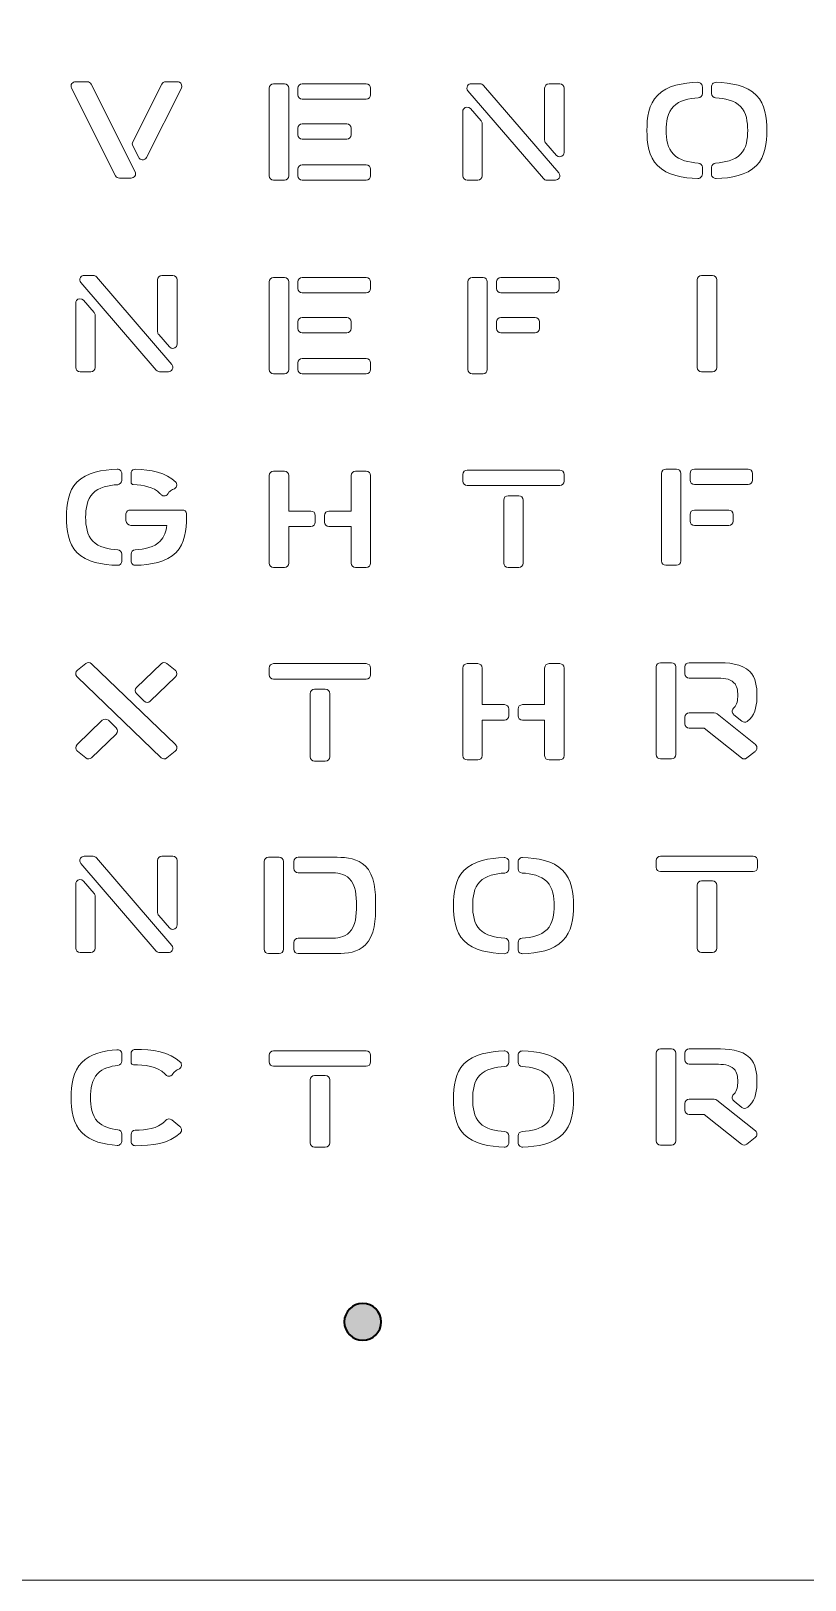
# Model space of a CAD drawing. Header units: inches. Extents: x 0 to 42, y 0 to 42.
# Drawn here: x 10.5 to 21, y 0 to 21 of the extents above; entities that cross this region are included whole.
import ezdxf

# ---------------------------------------------------------------- set-up
doc = ezdxf.new("R2010")
doc.units = ezdxf.units.IN
doc.header["$MEASUREMENT"] = 0
doc.layers.add('Layer 1', color=7, linetype='Continuous', lineweight=0)

msp = doc.modelspace()

# ---------------------------------------------------------------- hatches: boundary and pattern name
at = {"layer": 'Layer 1', "true_color": 0x000000, "transparency": 33554687}
h = msp.add_hatch(color=18, dxfattribs=at)
h.dxf.hatch_style = 2
edge = h.paths.add_edge_path()
edge.add_spline(control_points=[(15, 3.25), (15, 3.25), (15, 3.25), (15, 3.25), (14.862, 3.25), (14.75, 3.362), (14.75, 3.5), (14.75, 3.5), (14.75, 3.5), (14.75, 3.5), (14.75, 3.638), (14.862, 3.75), (15, 3.75), (15, 3.75), (15, 3.75), (15, 3.75), (15.138, 3.75), (15.25, 3.638), (15.25, 3.5), (15.25, 3.5), (15.25, 3.5), (15.25, 3.5), (15.25, 3.362), (15.138, 3.25), (15, 3.25)], knot_values=[0, 0, 0, 0, 1, 1, 1, 2, 2, 2, 3, 3, 3, 4, 4, 4, 5, 5, 5, 6, 6, 6, 7, 7, 7, 8, 8, 8, 8], degree=3, periodic=0)

# ---------------------------------------------------------------- linework, layer by layer
at = {"layer": 'Layer 1', "color": 18, "lineweight": 9, "true_color": 0x000000}
msp.add_lwpolyline([(0, 42), (42, 42), (42, 0), (0, 0)], close=True, dxfattribs=at)
for points, knots in [([(11.263, 20.311), (11.285, 20.311), (11.306, 20.299), (11.315, 20.279), (11.315, 20.279), (11.913, 19.091), (11.913, 19.091), (11.922, 19.073), (11.922, 19.051), (11.91, 19.032), (11.899, 19.015), (11.879, 19.006), (11.859, 19.006), (11.859, 19.006), (11.7, 19.006), (11.7, 19.006), (11.678, 19.006), (11.657, 19.018), (11.647, 19.038), (11.647, 19.038), (11.05, 20.226), (11.05, 20.226), (11.04, 20.246), (11.041, 20.27), (11.056, 20.29), (11.068, 20.304), (11.086, 20.311), (11.104, 20.311), (11.104, 20.311), (11.263, 20.311), (11.263, 20.311)], [0, 0, 0, 0, 1, 1, 1, 2, 2, 2, 3, 3, 3, 4, 4, 4, 5, 5, 5, 6, 6, 6, 7, 7, 7, 8, 8, 8, 9, 9, 9, 10, 10, 10, 10]), ([(12.067, 19.285), (12.056, 19.264), (12.033, 19.25), (12.007, 19.253), (11.987, 19.255), (11.97, 19.269), (11.961, 19.287), (11.961, 19.287), (11.881, 19.445), (11.881, 19.445), (11.873, 19.462), (11.873, 19.481), (11.881, 19.498), (11.881, 19.498), (12.274, 20.279), (12.274, 20.279), (12.284, 20.299), (12.304, 20.311), (12.326, 20.311), (12.326, 20.311), (12.487, 20.311), (12.487, 20.311), (12.497, 20.311), (12.506, 20.309), (12.514, 20.305), (12.543, 20.291), (12.555, 20.255), (12.54, 20.226), (12.54, 20.226), (12.067, 19.285), (12.067, 19.285)], [0, 0, 0, 0, 1, 1, 1, 2, 2, 2, 3, 3, 3, 4, 4, 4, 5, 5, 5, 6, 6, 6, 7, 7, 7, 8, 8, 8, 9, 9, 9, 10, 10, 10, 10]), ([(13.732, 19.037), (13.732, 19.037), (13.732, 20.225), (13.732, 20.225), (13.732, 20.257), (13.758, 20.284), (13.791, 20.284), (13.791, 20.284), (13.937, 20.284), (13.937, 20.284), (13.97, 20.284), (13.996, 20.257), (13.996, 20.225), (13.996, 20.225), (13.996, 19.037), (13.996, 19.037), (13.996, 19.004), (13.97, 18.978), (13.937, 18.978), (13.937, 18.978), (13.791, 18.978), (13.791, 18.978), (13.758, 18.978), (13.732, 19.004), (13.732, 19.037)], [0, 0, 0, 0, 1, 1, 1, 2, 2, 2, 3, 3, 3, 4, 4, 4, 5, 5, 5, 6, 6, 6, 7, 7, 7, 8, 8, 8, 8]), ([(15.048, 20.075), (15.048, 20.075), (14.18, 20.075), (14.18, 20.075), (14.147, 20.075), (14.121, 20.102), (14.121, 20.134), (14.121, 20.134), (14.121, 20.225), (14.121, 20.225), (14.121, 20.257), (14.147, 20.284), (14.18, 20.284), (14.18, 20.284), (15.048, 20.284), (15.048, 20.284), (15.081, 20.284), (15.107, 20.257), (15.107, 20.225), (15.107, 20.225), (15.107, 20.134), (15.107, 20.134), (15.107, 20.102), (15.081, 20.075), (15.048, 20.075)], [0, 0, 0, 0, 1, 1, 1, 2, 2, 2, 3, 3, 3, 4, 4, 4, 5, 5, 5, 6, 6, 6, 7, 7, 7, 8, 8, 8, 8]), ([(16.637, 20.263), (16.637, 20.263), (17.661, 19.075), (17.661, 19.075), (17.677, 19.057), (17.68, 19.029), (17.666, 19.006), (17.655, 18.988), (17.635, 18.978), (17.614, 18.978), (17.614, 18.978), (17.495, 18.978), (17.495, 18.978), (17.478, 18.978), (17.462, 18.986), (17.451, 18.998), (17.451, 18.998), (16.428, 20.187), (16.428, 20.187), (16.412, 20.205), (16.408, 20.233), (16.422, 20.256), (16.433, 20.274), (16.453, 20.284), (16.474, 20.284), (16.474, 20.284), (16.593, 20.284), (16.593, 20.284), (16.61, 20.284), (16.626, 20.276), (16.637, 20.263)], [0, 0, 0, 0, 1, 1, 1, 2, 2, 2, 3, 3, 3, 4, 4, 4, 5, 5, 5, 6, 6, 6, 7, 7, 7, 8, 8, 8, 9, 9, 9, 10, 10, 10, 10]), ([(17.732, 20.225), (17.732, 20.225), (17.732, 19.354), (17.732, 19.354), (17.732, 19.342), (17.729, 19.33), (17.722, 19.32), (17.699, 19.286), (17.653, 19.285), (17.628, 19.314), (17.628, 19.314), (17.483, 19.481), (17.483, 19.481), (17.473, 19.491), (17.468, 19.505), (17.468, 19.519), (17.468, 19.519), (17.468, 20.225), (17.468, 20.225), (17.468, 20.257), (17.495, 20.284), (17.527, 20.284), (17.527, 20.284), (17.673, 20.284), (17.673, 20.284), (17.706, 20.284), (17.732, 20.257), (17.732, 20.225)], [0, 0, 0, 0, 1, 1, 1, 2, 2, 2, 3, 3, 3, 4, 4, 4, 5, 5, 5, 6, 6, 6, 7, 7, 7, 8, 8, 8, 9, 9, 9, 9]), ([(18.998, 20.127), (19.132, 20.264), (19.345, 20.296), (19.546, 20.304), (19.564, 20.304), (19.581, 20.297), (19.593, 20.283), (19.603, 20.272), (19.607, 20.257), (19.607, 20.242), (19.607, 20.242), (19.607, 20.152), (19.607, 20.152), (19.607, 20.121), (19.583, 20.095), (19.552, 20.093), (19.426, 20.086), (19.297, 20.06), (19.214, 19.975), (19.133, 19.896), (19.117, 19.764), (19.117, 19.652), (19.117, 19.539), (19.133, 19.407), (19.214, 19.329), (19.297, 19.243), (19.426, 19.218), (19.552, 19.21), (19.583, 19.208), (19.607, 19.183), (19.607, 19.152), (19.607, 19.152), (19.607, 19.061), (19.607, 19.061), (19.607, 19.047), (19.603, 19.032), (19.593, 19.021), (19.581, 19.007), (19.564, 18.999), (19.546, 19), (19.345, 19.007), (19.132, 19.039), (18.998, 19.177), (18.88, 19.292), (18.855, 19.486), (18.855, 19.652), (18.855, 19.817), (18.88, 20.012), (18.998, 20.127)], [0, 0, 0, 0, 1, 1, 1, 2, 2, 2, 3, 3, 3, 4, 4, 4, 5, 5, 5, 6, 6, 6, 7, 7, 7, 8, 8, 8, 9, 9, 9, 10, 10, 10, 11, 11, 11, 12, 12, 12, 13, 13, 13, 14, 14, 14, 15, 15, 15, 16, 16, 16, 16]), ([(20.341, 20.127), (20.459, 20.012), (20.484, 19.817), (20.484, 19.652), (20.484, 19.486), (20.459, 19.292), (20.341, 19.177), (20.208, 19.04), (19.996, 19.007), (19.795, 19), (19.781, 19), (19.766, 19.004), (19.754, 19.013), (19.74, 19.024), (19.732, 19.041), (19.732, 19.059), (19.732, 19.059), (19.732, 19.152), (19.732, 19.152), (19.732, 19.183), (19.756, 19.208), (19.787, 19.21), (19.913, 19.218), (20.042, 19.243), (20.125, 19.329), (20.206, 19.407), (20.222, 19.539), (20.222, 19.652), (20.222, 19.764), (20.206, 19.896), (20.125, 19.975), (20.042, 20.06), (19.913, 20.086), (19.787, 20.093), (19.756, 20.095), (19.732, 20.121), (19.732, 20.152), (19.732, 20.152), (19.732, 20.242), (19.732, 20.242), (19.732, 20.257), (19.736, 20.272), (19.746, 20.283), (19.758, 20.297), (19.775, 20.304), (19.793, 20.304), (19.994, 20.296), (20.207, 20.264), (20.341, 20.127)], [0, 0, 0, 0, 1, 1, 1, 2, 2, 2, 3, 3, 3, 4, 4, 4, 5, 5, 5, 6, 6, 6, 7, 7, 7, 8, 8, 8, 9, 9, 9, 10, 10, 10, 11, 11, 11, 12, 12, 12, 13, 13, 13, 14, 14, 14, 15, 15, 15, 16, 16, 16, 16]), ([(16.621, 19.742), (16.621, 19.742), (16.621, 19.037), (16.621, 19.037), (16.621, 19.004), (16.595, 18.978), (16.562, 18.978), (16.562, 18.978), (16.416, 18.978), (16.416, 18.978), (16.383, 18.978), (16.357, 19.004), (16.357, 19.037), (16.357, 19.037), (16.357, 19.908), (16.357, 19.908), (16.357, 19.92), (16.36, 19.932), (16.367, 19.942), (16.39, 19.976), (16.437, 19.977), (16.461, 19.948), (16.461, 19.948), (16.607, 19.781), (16.607, 19.781), (16.616, 19.77), (16.621, 19.757), (16.621, 19.742)], [0, 0, 0, 0, 1, 1, 1, 2, 2, 2, 3, 3, 3, 4, 4, 4, 5, 5, 5, 6, 6, 6, 7, 7, 7, 8, 8, 8, 9, 9, 9, 9]), ([(14.784, 19.534), (14.784, 19.534), (14.18, 19.534), (14.18, 19.534), (14.147, 19.534), (14.121, 19.56), (14.121, 19.592), (14.121, 19.592), (14.121, 19.683), (14.121, 19.683), (14.121, 19.716), (14.147, 19.742), (14.18, 19.742), (14.18, 19.742), (14.784, 19.742), (14.784, 19.742), (14.817, 19.742), (14.843, 19.716), (14.843, 19.683), (14.843, 19.683), (14.843, 19.592), (14.843, 19.592), (14.843, 19.56), (14.817, 19.534), (14.784, 19.534)], [0, 0, 0, 0, 1, 1, 1, 2, 2, 2, 3, 3, 3, 4, 4, 4, 5, 5, 5, 6, 6, 6, 7, 7, 7, 8, 8, 8, 8]), ([(15.048, 18.978), (15.048, 18.978), (14.18, 18.978), (14.18, 18.978), (14.147, 18.978), (14.121, 19.004), (14.121, 19.037), (14.121, 19.037), (14.121, 19.128), (14.121, 19.128), (14.121, 19.16), (14.147, 19.186), (14.18, 19.186), (14.18, 19.186), (15.048, 19.186), (15.048, 19.186), (15.081, 19.186), (15.107, 19.16), (15.107, 19.128), (15.107, 19.128), (15.107, 19.037), (15.107, 19.037), (15.107, 19.004), (15.081, 18.978), (15.048, 18.978)], [0, 0, 0, 0, 1, 1, 1, 2, 2, 2, 3, 3, 3, 4, 4, 4, 5, 5, 5, 6, 6, 6, 7, 7, 7, 8, 8, 8, 8]), ([(11.387, 17.666), (11.387, 17.666), (12.41, 16.478), (12.41, 16.478), (12.426, 16.459), (12.429, 16.432), (12.416, 16.409), (12.405, 16.391), (12.385, 16.381), (12.364, 16.381), (12.364, 16.381), (12.245, 16.381), (12.245, 16.381), (12.228, 16.381), (12.212, 16.388), (12.2, 16.401), (12.2, 16.401), (11.177, 17.589), (11.177, 17.589), (11.161, 17.608), (11.158, 17.635), (11.172, 17.659), (11.182, 17.677), (11.203, 17.686), (11.223, 17.686), (11.223, 17.686), (11.342, 17.686), (11.342, 17.686), (11.36, 17.686), (11.376, 17.679), (11.387, 17.666)], [0, 0, 0, 0, 1, 1, 1, 2, 2, 2, 3, 3, 3, 4, 4, 4, 5, 5, 5, 6, 6, 6, 7, 7, 7, 8, 8, 8, 9, 9, 9, 10, 10, 10, 10]), ([(12.482, 17.628), (12.482, 17.628), (12.482, 16.757), (12.482, 16.757), (12.482, 16.744), (12.479, 16.732), (12.472, 16.722), (12.449, 16.689), (12.403, 16.688), (12.378, 16.716), (12.378, 16.716), (12.233, 16.883), (12.233, 16.883), (12.223, 16.894), (12.218, 16.908), (12.218, 16.922), (12.218, 16.922), (12.218, 17.628), (12.218, 17.628), (12.218, 17.66), (12.245, 17.686), (12.277, 17.686), (12.277, 17.686), (12.423, 17.686), (12.423, 17.686), (12.456, 17.686), (12.482, 17.66), (12.482, 17.628)], [0, 0, 0, 0, 1, 1, 1, 2, 2, 2, 3, 3, 3, 4, 4, 4, 5, 5, 5, 6, 6, 6, 7, 7, 7, 8, 8, 8, 9, 9, 9, 9]), ([(13.732, 16.412), (13.732, 16.412), (13.732, 17.6), (13.732, 17.6), (13.732, 17.632), (13.758, 17.659), (13.791, 17.659), (13.791, 17.659), (13.937, 17.659), (13.937, 17.659), (13.97, 17.659), (13.996, 17.632), (13.996, 17.6), (13.996, 17.6), (13.996, 16.412), (13.996, 16.412), (13.996, 16.379), (13.97, 16.353), (13.937, 16.353), (13.937, 16.353), (13.791, 16.353), (13.791, 16.353), (13.758, 16.353), (13.732, 16.379), (13.732, 16.412)], [0, 0, 0, 0, 1, 1, 1, 2, 2, 2, 3, 3, 3, 4, 4, 4, 5, 5, 5, 6, 6, 6, 7, 7, 7, 8, 8, 8, 8]), ([(15.048, 17.45), (15.048, 17.45), (14.18, 17.45), (14.18, 17.45), (14.147, 17.45), (14.121, 17.477), (14.121, 17.509), (14.121, 17.509), (14.121, 17.6), (14.121, 17.6), (14.121, 17.632), (14.147, 17.659), (14.18, 17.659), (14.18, 17.659), (15.048, 17.659), (15.048, 17.659), (15.081, 17.659), (15.107, 17.632), (15.107, 17.6), (15.107, 17.6), (15.107, 17.509), (15.107, 17.509), (15.107, 17.477), (15.081, 17.45), (15.048, 17.45)], [0, 0, 0, 0, 1, 1, 1, 2, 2, 2, 3, 3, 3, 4, 4, 4, 5, 5, 5, 6, 6, 6, 7, 7, 7, 8, 8, 8, 8]), ([(16.632, 16.353), (16.632, 16.353), (16.485, 16.353), (16.485, 16.353), (16.453, 16.353), (16.427, 16.379), (16.427, 16.412), (16.427, 16.412), (16.427, 17.6), (16.427, 17.6), (16.427, 17.632), (16.453, 17.659), (16.485, 17.659), (16.485, 17.659), (16.632, 17.659), (16.632, 17.659), (16.664, 17.659), (16.69, 17.632), (16.69, 17.6), (16.69, 17.6), (16.69, 16.412), (16.69, 16.412), (16.69, 16.379), (16.664, 16.353), (16.632, 16.353)], [0, 0, 0, 0, 1, 1, 1, 2, 2, 2, 3, 3, 3, 4, 4, 4, 5, 5, 5, 6, 6, 6, 7, 7, 7, 8, 8, 8, 8]), ([(17.663, 17.6), (17.663, 17.6), (17.663, 17.509), (17.663, 17.509), (17.663, 17.477), (17.636, 17.45), (17.604, 17.45), (17.604, 17.45), (16.874, 17.45), (16.874, 17.45), (16.842, 17.45), (16.815, 17.477), (16.815, 17.509), (16.815, 17.509), (16.815, 17.6), (16.815, 17.6), (16.815, 17.632), (16.842, 17.659), (16.874, 17.659), (16.874, 17.659), (17.604, 17.659), (17.604, 17.659), (17.636, 17.659), (17.663, 17.632), (17.663, 17.6)], [0, 0, 0, 0, 1, 1, 1, 2, 2, 2, 3, 3, 3, 4, 4, 4, 5, 5, 5, 6, 6, 6, 7, 7, 7, 8, 8, 8, 8]), ([(19.538, 16.44), (19.538, 16.44), (19.538, 17.628), (19.538, 17.628), (19.538, 17.66), (19.564, 17.686), (19.596, 17.686), (19.596, 17.686), (19.743, 17.686), (19.743, 17.686), (19.775, 17.686), (19.802, 17.66), (19.802, 17.628), (19.802, 17.628), (19.802, 16.44), (19.802, 16.44), (19.802, 16.407), (19.775, 16.381), (19.743, 16.381), (19.743, 16.381), (19.596, 16.381), (19.596, 16.381), (19.564, 16.381), (19.538, 16.407), (19.538, 16.44)], [0, 0, 0, 0, 1, 1, 1, 2, 2, 2, 3, 3, 3, 4, 4, 4, 5, 5, 5, 6, 6, 6, 7, 7, 7, 8, 8, 8, 8]), ([(11.371, 17.145), (11.371, 17.145), (11.371, 16.44), (11.371, 16.44), (11.371, 16.407), (11.345, 16.381), (11.312, 16.381), (11.312, 16.381), (11.166, 16.381), (11.166, 16.381), (11.133, 16.381), (11.107, 16.407), (11.107, 16.44), (11.107, 16.44), (11.107, 17.311), (11.107, 17.311), (11.107, 17.323), (11.11, 17.335), (11.117, 17.345), (11.14, 17.378), (11.187, 17.379), (11.211, 17.351), (11.211, 17.351), (11.357, 17.184), (11.357, 17.184), (11.366, 17.173), (11.371, 17.159), (11.371, 17.145)], [0, 0, 0, 0, 1, 1, 1, 2, 2, 2, 3, 3, 3, 4, 4, 4, 5, 5, 5, 6, 6, 6, 7, 7, 7, 8, 8, 8, 9, 9, 9, 9]), ([(14.784, 16.909), (14.784, 16.909), (14.18, 16.909), (14.18, 16.909), (14.147, 16.909), (14.121, 16.935), (14.121, 16.967), (14.121, 16.967), (14.121, 17.058), (14.121, 17.058), (14.121, 17.091), (14.147, 17.117), (14.18, 17.117), (14.18, 17.117), (14.784, 17.117), (14.784, 17.117), (14.817, 17.117), (14.843, 17.091), (14.843, 17.058), (14.843, 17.058), (14.843, 16.967), (14.843, 16.967), (14.843, 16.935), (14.817, 16.909), (14.784, 16.909)], [0, 0, 0, 0, 1, 1, 1, 2, 2, 2, 3, 3, 3, 4, 4, 4, 5, 5, 5, 6, 6, 6, 7, 7, 7, 8, 8, 8, 8]), ([(17.34, 16.909), (17.34, 16.909), (16.874, 16.909), (16.874, 16.909), (16.842, 16.909), (16.815, 16.935), (16.815, 16.967), (16.815, 16.967), (16.815, 17.058), (16.815, 17.058), (16.815, 17.091), (16.842, 17.117), (16.874, 17.117), (16.874, 17.117), (17.34, 17.117), (17.34, 17.117), (17.372, 17.117), (17.399, 17.091), (17.399, 17.058), (17.399, 17.058), (17.399, 16.967), (17.399, 16.967), (17.399, 16.935), (17.372, 16.909), (17.34, 16.909)], [0, 0, 0, 0, 1, 1, 1, 2, 2, 2, 3, 3, 3, 4, 4, 4, 5, 5, 5, 6, 6, 6, 7, 7, 7, 8, 8, 8, 8]), ([(15.048, 16.353), (15.048, 16.353), (14.18, 16.353), (14.18, 16.353), (14.147, 16.353), (14.121, 16.379), (14.121, 16.412), (14.121, 16.412), (14.121, 16.503), (14.121, 16.503), (14.121, 16.535), (14.147, 16.561), (14.18, 16.561), (14.18, 16.561), (15.048, 16.561), (15.048, 16.561), (15.081, 16.561), (15.107, 16.535), (15.107, 16.503), (15.107, 16.503), (15.107, 16.412), (15.107, 16.412), (15.107, 16.379), (15.081, 16.353), (15.048, 16.353)], [0, 0, 0, 0, 1, 1, 1, 2, 2, 2, 3, 3, 3, 4, 4, 4, 5, 5, 5, 6, 6, 6, 7, 7, 7, 8, 8, 8, 8]), ([(11.123, 14.882), (11.257, 15.02), (11.47, 15.052), (11.671, 15.059), (11.689, 15.06), (11.706, 15.052), (11.718, 15.038), (11.728, 15.027), (11.732, 15.013), (11.732, 14.998), (11.732, 14.998), (11.732, 14.908), (11.732, 14.908), (11.732, 14.877), (11.708, 14.851), (11.677, 14.849), (11.551, 14.841), (11.422, 14.816), (11.339, 14.73), (11.258, 14.652), (11.242, 14.52), (11.242, 14.407), (11.242, 14.295), (11.258, 14.163), (11.339, 14.084), (11.422, 13.999), (11.551, 13.973), (11.677, 13.966), (11.708, 13.964), (11.732, 13.938), (11.732, 13.907), (11.732, 13.907), (11.732, 13.817), (11.732, 13.817), (11.732, 13.802), (11.728, 13.787), (11.718, 13.776), (11.706, 13.762), (11.689, 13.755), (11.671, 13.756), (11.47, 13.763), (11.257, 13.795), (11.123, 13.932), (11.005, 14.048), (10.98, 14.242), (10.98, 14.407), (10.98, 14.573), (11.005, 14.767), (11.123, 14.882)], [0, 0, 0, 0, 1, 1, 1, 2, 2, 2, 3, 3, 3, 4, 4, 4, 5, 5, 5, 6, 6, 6, 7, 7, 7, 8, 8, 8, 9, 9, 9, 10, 10, 10, 11, 11, 11, 12, 12, 12, 13, 13, 13, 14, 14, 14, 15, 15, 15, 16, 16, 16, 16]), ([(11.857, 14.882), (11.857, 14.882), (11.857, 15.007), (11.857, 15.007), (11.857, 15.011), (11.858, 15.015), (11.859, 15.019), (11.87, 15.046), (11.893, 15.06), (11.918, 15.059), (12.119, 15.052), (12.332, 15.02), (12.466, 14.882), (12.469, 14.879), (12.472, 14.875), (12.473, 14.871), (12.489, 14.83), (12.465, 14.791), (12.419, 14.785), (12.401, 14.771), (12.388, 14.761), (12.37, 14.747), (12.346, 14.691), (12.293, 14.682), (12.263, 14.717), (12.259, 14.722), (12.254, 14.726), (12.25, 14.73), (12.162, 14.821), (12.022, 14.845), (11.888, 14.85), (11.871, 14.851), (11.857, 14.865), (11.857, 14.882)], [0, 0, 0, 0, 1, 1, 1, 2, 2, 2, 3, 3, 3, 4, 4, 4, 5, 5, 5, 6, 6, 6, 7, 7, 7, 8, 8, 8, 9, 9, 9, 10, 10, 10, 11, 11, 11, 11]), ([(13.996, 14.284), (13.996, 14.284), (13.996, 13.787), (13.996, 13.787), (13.996, 13.754), (13.97, 13.728), (13.937, 13.728), (13.937, 13.728), (13.791, 13.728), (13.791, 13.728), (13.758, 13.728), (13.732, 13.754), (13.732, 13.787), (13.732, 13.787), (13.732, 14.975), (13.732, 14.975), (13.732, 15.007), (13.758, 15.034), (13.791, 15.034), (13.791, 15.034), (13.937, 15.034), (13.937, 15.034), (13.97, 15.034), (13.996, 15.007), (13.996, 14.975), (13.996, 14.975), (13.996, 14.492), (13.996, 14.492), (13.996, 14.492), (14.298, 14.492), (14.298, 14.492), (14.331, 14.492), (14.357, 14.466), (14.357, 14.433), (14.357, 14.433), (14.357, 14.342), (14.357, 14.342), (14.357, 14.31), (14.331, 14.284), (14.298, 14.284), (14.298, 14.284), (13.996, 14.284), (13.996, 14.284)], [0, 0, 0, 0, 1, 1, 1, 2, 2, 2, 3, 3, 3, 4, 4, 4, 5, 5, 5, 6, 6, 6, 7, 7, 7, 8, 8, 8, 9, 9, 9, 10, 10, 10, 11, 11, 11, 12, 12, 12, 13, 13, 13, 14, 14, 14, 14]), ([(15.107, 14.975), (15.107, 14.975), (15.107, 13.787), (15.107, 13.787), (15.107, 13.754), (15.081, 13.728), (15.048, 13.728), (15.048, 13.728), (14.902, 13.728), (14.902, 13.728), (14.87, 13.728), (14.843, 13.754), (14.843, 13.787), (14.843, 13.787), (14.843, 14.284), (14.843, 14.284), (14.843, 14.284), (14.541, 14.284), (14.541, 14.284), (14.508, 14.284), (14.482, 14.31), (14.482, 14.342), (14.482, 14.342), (14.482, 14.433), (14.482, 14.433), (14.482, 14.466), (14.508, 14.492), (14.541, 14.492), (14.541, 14.492), (14.843, 14.492), (14.843, 14.492), (14.843, 14.492), (14.843, 14.975), (14.843, 14.975), (14.843, 15.007), (14.87, 15.034), (14.902, 15.034), (14.902, 15.034), (15.048, 15.034), (15.048, 15.034), (15.081, 15.034), (15.107, 15.007), (15.107, 14.975)], [0, 0, 0, 0, 1, 1, 1, 2, 2, 2, 3, 3, 3, 4, 4, 4, 5, 5, 5, 6, 6, 6, 7, 7, 7, 8, 8, 8, 9, 9, 9, 10, 10, 10, 11, 11, 11, 12, 12, 12, 13, 13, 13, 14, 14, 14, 14]), ([(16.416, 15.048), (16.416, 15.048), (17.673, 15.048), (17.673, 15.048), (17.706, 15.048), (17.732, 15.021), (17.732, 14.989), (17.732, 14.989), (17.732, 14.898), (17.732, 14.898), (17.732, 14.866), (17.706, 14.839), (17.673, 14.839), (17.673, 14.839), (16.416, 14.839), (16.416, 14.839), (16.383, 14.839), (16.357, 14.866), (16.357, 14.898), (16.357, 14.898), (16.357, 14.989), (16.357, 14.989), (16.357, 15.021), (16.383, 15.048), (16.416, 15.048)], [0, 0, 0, 0, 1, 1, 1, 2, 2, 2, 3, 3, 3, 4, 4, 4, 5, 5, 5, 6, 6, 6, 7, 7, 7, 8, 8, 8, 8]), ([(19.257, 13.756), (19.257, 13.756), (19.11, 13.756), (19.11, 13.756), (19.078, 13.756), (19.052, 13.782), (19.052, 13.815), (19.052, 13.815), (19.052, 15.003), (19.052, 15.003), (19.052, 15.035), (19.078, 15.061), (19.11, 15.061), (19.11, 15.061), (19.257, 15.061), (19.257, 15.061), (19.289, 15.061), (19.315, 15.035), (19.315, 15.003), (19.315, 15.003), (19.315, 13.815), (19.315, 13.815), (19.315, 13.782), (19.289, 13.756), (19.257, 13.756)], [0, 0, 0, 0, 1, 1, 1, 2, 2, 2, 3, 3, 3, 4, 4, 4, 5, 5, 5, 6, 6, 6, 7, 7, 7, 8, 8, 8, 8]), ([(20.288, 15.003), (20.288, 15.003), (20.288, 14.912), (20.288, 14.912), (20.288, 14.879), (20.261, 14.853), (20.229, 14.853), (20.229, 14.853), (19.499, 14.853), (19.499, 14.853), (19.467, 14.853), (19.44, 14.879), (19.44, 14.912), (19.44, 14.912), (19.44, 15.003), (19.44, 15.003), (19.44, 15.035), (19.467, 15.061), (19.499, 15.061), (19.499, 15.061), (20.229, 15.061), (20.229, 15.061), (20.261, 15.061), (20.288, 15.035), (20.288, 15.003)], [0, 0, 0, 0, 1, 1, 1, 2, 2, 2, 3, 3, 3, 4, 4, 4, 5, 5, 5, 6, 6, 6, 7, 7, 7, 8, 8, 8, 8]), ([(16.971, 14.7), (16.971, 14.7), (17.118, 14.7), (17.118, 14.7), (17.15, 14.7), (17.177, 14.674), (17.177, 14.641), (17.177, 14.641), (17.177, 13.787), (17.177, 13.787), (17.177, 13.754), (17.15, 13.728), (17.118, 13.728), (17.118, 13.728), (16.971, 13.728), (16.971, 13.728), (16.939, 13.728), (16.913, 13.754), (16.913, 13.787), (16.913, 13.787), (16.913, 14.641), (16.913, 14.641), (16.913, 14.674), (16.939, 14.7), (16.971, 14.7)], [0, 0, 0, 0, 1, 1, 1, 2, 2, 2, 3, 3, 3, 4, 4, 4, 5, 5, 5, 6, 6, 6, 7, 7, 7, 8, 8, 8, 8]), ([(12.552, 14.506), (12.586, 14.512), (12.61, 14.489), (12.611, 14.455), (12.611, 14.439), (12.611, 14.423), (12.611, 14.407), (12.611, 14.242), (12.587, 14.048), (12.468, 13.932), (12.335, 13.795), (12.122, 13.763), (11.921, 13.756), (11.904, 13.755), (11.889, 13.761), (11.878, 13.772), (11.866, 13.783), (11.86, 13.798), (11.857, 13.814), (11.857, 13.814), (11.857, 13.907), (11.857, 13.907), (11.86, 13.94), (11.882, 13.964), (11.915, 13.966), (12.041, 13.973), (12.17, 13.999), (12.253, 14.084), (12.309, 14.139), (12.334, 14.22), (12.344, 14.298), (12.344, 14.298), (11.853, 14.298), (11.853, 14.298), (11.819, 14.303), (11.794, 14.327), (11.788, 14.362), (11.788, 14.362), (11.788, 14.453), (11.788, 14.453), (11.794, 14.488), (11.819, 14.512), (11.853, 14.506), (11.853, 14.506), (12.552, 14.506), (12.552, 14.506)], [0, 0, 0, 0, 1, 1, 1, 2, 2, 2, 3, 3, 3, 4, 4, 4, 5, 5, 5, 6, 6, 6, 7, 7, 7, 8, 8, 8, 9, 9, 9, 10, 10, 10, 11, 11, 11, 12, 12, 12, 13, 13, 13, 14, 14, 14, 15, 15, 15, 15]), ([(19.965, 14.298), (19.965, 14.298), (19.499, 14.298), (19.499, 14.298), (19.467, 14.298), (19.44, 14.324), (19.44, 14.356), (19.44, 14.356), (19.44, 14.447), (19.44, 14.447), (19.44, 14.479), (19.467, 14.506), (19.499, 14.506), (19.499, 14.506), (19.965, 14.506), (19.965, 14.506), (19.997, 14.506), (20.024, 14.479), (20.024, 14.447), (20.024, 14.447), (20.024, 14.356), (20.024, 14.356), (20.024, 14.324), (19.997, 14.298), (19.965, 14.298)], [0, 0, 0, 0, 1, 1, 1, 2, 2, 2, 3, 3, 3, 4, 4, 4, 5, 5, 5, 6, 6, 6, 7, 7, 7, 8, 8, 8, 8]), ([(11.125, 12.245), (11.124, 12.247), (11.122, 12.249), (11.12, 12.251), (11.1, 12.276), (11.104, 12.314), (11.129, 12.334), (11.129, 12.334), (11.245, 12.426), (11.245, 12.426), (11.268, 12.444), (11.301, 12.443), (11.322, 12.422), (11.322, 12.422), (12.462, 11.325), (12.462, 11.325), (12.464, 11.323), (12.465, 11.321), (12.467, 11.319), (12.487, 11.294), (12.483, 11.257), (12.458, 11.237), (12.458, 11.237), (12.343, 11.144), (12.343, 11.144), (12.32, 11.126), (12.287, 11.127), (12.265, 11.148), (12.265, 11.148), (11.125, 12.245), (11.125, 12.245)], [0, 0, 0, 0, 1, 1, 1, 2, 2, 2, 3, 3, 3, 4, 4, 4, 5, 5, 5, 6, 6, 6, 7, 7, 7, 8, 8, 8, 9, 9, 9, 10, 10, 10, 10]), ([(12.343, 12.426), (12.343, 12.426), (12.458, 12.334), (12.458, 12.334), (12.46, 12.332), (12.462, 12.33), (12.464, 12.329), (12.486, 12.305), (12.485, 12.268), (12.462, 12.245), (12.462, 12.245), (12.119, 11.915), (12.119, 11.915), (12.096, 11.893), (12.06, 11.893), (12.037, 11.915), (12.037, 11.915), (11.932, 12.017), (11.932, 12.017), (11.931, 12.017), (11.931, 12.018), (11.93, 12.018), (11.908, 12.042), (11.909, 12.079), (11.932, 12.101), (11.932, 12.101), (12.265, 12.422), (12.265, 12.422), (12.287, 12.443), (12.32, 12.444), (12.343, 12.426)], [0, 0, 0, 0, 1, 1, 1, 2, 2, 2, 3, 3, 3, 4, 4, 4, 5, 5, 5, 6, 6, 6, 7, 7, 7, 8, 8, 8, 9, 9, 9, 10, 10, 10, 10]), ([(13.791, 12.423), (13.791, 12.423), (15.048, 12.423), (15.048, 12.423), (15.081, 12.423), (15.107, 12.396), (15.107, 12.364), (15.107, 12.364), (15.107, 12.273), (15.107, 12.273), (15.107, 12.241), (15.081, 12.214), (15.048, 12.214), (15.048, 12.214), (13.791, 12.214), (13.791, 12.214), (13.758, 12.214), (13.732, 12.241), (13.732, 12.273), (13.732, 12.273), (13.732, 12.364), (13.732, 12.364), (13.732, 12.396), (13.758, 12.423), (13.791, 12.423)], [0, 0, 0, 0, 1, 1, 1, 2, 2, 2, 3, 3, 3, 4, 4, 4, 5, 5, 5, 6, 6, 6, 7, 7, 7, 8, 8, 8, 8]), ([(16.621, 11.659), (16.621, 11.659), (16.621, 11.176), (16.621, 11.176), (16.621, 11.143), (16.595, 11.117), (16.562, 11.117), (16.562, 11.117), (16.416, 11.117), (16.416, 11.117), (16.383, 11.117), (16.357, 11.143), (16.357, 11.176), (16.357, 11.176), (16.357, 12.364), (16.357, 12.364), (16.357, 12.396), (16.383, 12.423), (16.416, 12.423), (16.416, 12.423), (16.562, 12.423), (16.562, 12.423), (16.595, 12.423), (16.621, 12.396), (16.621, 12.364), (16.621, 12.364), (16.621, 11.867), (16.621, 11.867), (16.621, 11.867), (16.923, 11.867), (16.923, 11.867), (16.956, 11.867), (16.982, 11.841), (16.982, 11.808), (16.982, 11.808), (16.982, 11.717), (16.982, 11.717), (16.982, 11.685), (16.956, 11.659), (16.923, 11.659), (16.923, 11.659), (16.621, 11.659), (16.621, 11.659)], [0, 0, 0, 0, 1, 1, 1, 2, 2, 2, 3, 3, 3, 4, 4, 4, 5, 5, 5, 6, 6, 6, 7, 7, 7, 8, 8, 8, 9, 9, 9, 10, 10, 10, 11, 11, 11, 12, 12, 12, 13, 13, 13, 14, 14, 14, 14]), ([(17.732, 12.364), (17.732, 12.364), (17.732, 11.176), (17.732, 11.176), (17.732, 11.143), (17.706, 11.117), (17.673, 11.117), (17.673, 11.117), (17.527, 11.117), (17.527, 11.117), (17.495, 11.117), (17.468, 11.143), (17.468, 11.176), (17.468, 11.176), (17.468, 11.659), (17.468, 11.659), (17.468, 11.659), (17.166, 11.659), (17.166, 11.659), (17.133, 11.659), (17.107, 11.685), (17.107, 11.717), (17.107, 11.717), (17.107, 11.808), (17.107, 11.808), (17.107, 11.841), (17.133, 11.867), (17.166, 11.867), (17.166, 11.867), (17.468, 11.867), (17.468, 11.867), (17.468, 11.867), (17.468, 12.364), (17.468, 12.364), (17.468, 12.396), (17.495, 12.423), (17.527, 12.423), (17.527, 12.423), (17.673, 12.423), (17.673, 12.423), (17.706, 12.423), (17.732, 12.396), (17.732, 12.364)], [0, 0, 0, 0, 1, 1, 1, 2, 2, 2, 3, 3, 3, 4, 4, 4, 5, 5, 5, 6, 6, 6, 7, 7, 7, 8, 8, 8, 9, 9, 9, 10, 10, 10, 11, 11, 11, 12, 12, 12, 13, 13, 13, 14, 14, 14, 14]), ([(19.041, 12.436), (19.041, 12.436), (19.187, 12.436), (19.187, 12.436), (19.22, 12.436), (19.246, 12.41), (19.246, 12.378), (19.246, 12.378), (19.246, 11.19), (19.246, 11.19), (19.246, 11.157), (19.22, 11.131), (19.187, 11.131), (19.187, 11.131), (19.041, 11.131), (19.041, 11.131), (19.008, 11.131), (18.982, 11.157), (18.982, 11.19), (18.982, 11.19), (18.982, 12.378), (18.982, 12.378), (18.982, 12.41), (19.008, 12.436), (19.041, 12.436)], [0, 0, 0, 0, 1, 1, 1, 2, 2, 2, 3, 3, 3, 4, 4, 4, 5, 5, 5, 6, 6, 6, 7, 7, 7, 8, 8, 8, 8]), ([(20.251, 12.315), (20.331, 12.237), (20.348, 12.106), (20.348, 11.994), (20.348, 11.882), (20.331, 11.75), (20.251, 11.672), (20.239, 11.66), (20.227, 11.65), (20.215, 11.64), (20.193, 11.625), (20.164, 11.626), (20.144, 11.643), (20.144, 11.643), (20.036, 11.728), (20.036, 11.728), (20.024, 11.738), (20.015, 11.752), (20.013, 11.768), (20.01, 11.787), (20.017, 11.805), (20.031, 11.818), (20.033, 11.82), (20.034, 11.822), (20.036, 11.823), (20.078, 11.865), (20.087, 11.934), (20.087, 11.994), (20.087, 12.053), (20.078, 12.123), (20.036, 12.164), (19.978, 12.224), (19.877, 12.228), (19.794, 12.228), (19.794, 12.228), (19.43, 12.228), (19.43, 12.228), (19.397, 12.228), (19.371, 12.254), (19.371, 12.287), (19.371, 12.287), (19.371, 12.378), (19.371, 12.378), (19.371, 12.41), (19.397, 12.436), (19.43, 12.436), (19.43, 12.436), (19.794, 12.436), (19.794, 12.436), (19.952, 12.436), (20.141, 12.428), (20.251, 12.315)], [0, 0, 0, 0, 1, 1, 1, 2, 2, 2, 3, 3, 3, 4, 4, 4, 5, 5, 5, 6, 6, 6, 7, 7, 7, 8, 8, 8, 9, 9, 9, 10, 10, 10, 11, 11, 11, 12, 12, 12, 13, 13, 13, 14, 14, 14, 15, 15, 15, 16, 16, 16, 17, 17, 17, 17]), ([(14.346, 12.075), (14.346, 12.075), (14.493, 12.075), (14.493, 12.075), (14.525, 12.075), (14.552, 12.049), (14.552, 12.016), (14.552, 12.016), (14.552, 11.162), (14.552, 11.162), (14.552, 11.129), (14.525, 11.103), (14.493, 11.103), (14.493, 11.103), (14.346, 11.103), (14.346, 11.103), (14.314, 11.103), (14.288, 11.129), (14.288, 11.162), (14.288, 11.162), (14.288, 12.016), (14.288, 12.016), (14.288, 12.049), (14.314, 12.075), (14.346, 12.075)], [0, 0, 0, 0, 1, 1, 1, 2, 2, 2, 3, 3, 3, 4, 4, 4, 5, 5, 5, 6, 6, 6, 7, 7, 7, 8, 8, 8, 8]), ([(11.468, 11.655), (11.491, 11.677), (11.527, 11.677), (11.55, 11.655), (11.55, 11.655), (11.655, 11.554), (11.655, 11.554), (11.656, 11.553), (11.656, 11.553), (11.657, 11.552), (11.68, 11.529), (11.679, 11.491), (11.655, 11.469), (11.655, 11.469), (11.322, 11.148), (11.322, 11.148), (11.301, 11.127), (11.268, 11.126), (11.245, 11.144), (11.245, 11.144), (11.129, 11.237), (11.129, 11.237), (11.127, 11.238), (11.126, 11.24), (11.124, 11.242), (11.101, 11.265), (11.102, 11.302), (11.125, 11.325), (11.125, 11.325), (11.468, 11.655), (11.468, 11.655)], [0, 0, 0, 0, 1, 1, 1, 2, 2, 2, 3, 3, 3, 4, 4, 4, 5, 5, 5, 6, 6, 6, 7, 7, 7, 8, 8, 8, 9, 9, 9, 10, 10, 10, 10]), ([(19.371, 11.606), (19.371, 11.606), (19.371, 11.697), (19.371, 11.697), (19.371, 11.729), (19.397, 11.756), (19.43, 11.756), (19.43, 11.756), (19.769, 11.756), (19.769, 11.756), (19.782, 11.756), (19.795, 11.751), (19.806, 11.743), (19.806, 11.743), (20.326, 11.327), (20.326, 11.327), (20.343, 11.313), (20.352, 11.289), (20.344, 11.263), (20.34, 11.251), (20.332, 11.241), (20.323, 11.233), (20.323, 11.233), (20.211, 11.144), (20.211, 11.144), (20.19, 11.127), (20.159, 11.127), (20.138, 11.144), (20.138, 11.144), (19.633, 11.548), (19.633, 11.548), (19.633, 11.548), (19.43, 11.548), (19.43, 11.548), (19.397, 11.548), (19.371, 11.574), (19.371, 11.606)], [0, 0, 0, 0, 1, 1, 1, 2, 2, 2, 3, 3, 3, 4, 4, 4, 5, 5, 5, 6, 6, 6, 7, 7, 7, 8, 8, 8, 9, 9, 9, 10, 10, 10, 11, 11, 11, 12, 12, 12, 12]), ([(11.387, 9.791), (11.387, 9.791), (12.41, 8.603), (12.41, 8.603), (12.426, 8.584), (12.429, 8.557), (12.416, 8.534), (12.405, 8.516), (12.384, 8.506), (12.364, 8.506), (12.364, 8.506), (12.245, 8.506), (12.245, 8.506), (12.228, 8.506), (12.212, 8.513), (12.2, 8.526), (12.2, 8.526), (11.177, 9.714), (11.177, 9.714), (11.161, 9.733), (11.158, 9.76), (11.172, 9.784), (11.182, 9.802), (11.203, 9.811), (11.223, 9.811), (11.223, 9.811), (11.342, 9.811), (11.342, 9.811), (11.36, 9.811), (11.376, 9.804), (11.387, 9.791)], [0, 0, 0, 0, 1, 1, 1, 2, 2, 2, 3, 3, 3, 4, 4, 4, 5, 5, 5, 6, 6, 6, 7, 7, 7, 8, 8, 8, 9, 9, 9, 10, 10, 10, 10]), ([(12.482, 9.753), (12.482, 9.753), (12.482, 8.882), (12.482, 8.882), (12.482, 8.869), (12.479, 8.857), (12.472, 8.847), (12.449, 8.814), (12.403, 8.813), (12.378, 8.841), (12.378, 8.841), (12.233, 9.008), (12.233, 9.008), (12.223, 9.019), (12.218, 9.033), (12.218, 9.047), (12.218, 9.047), (12.218, 9.753), (12.218, 9.753), (12.218, 9.785), (12.245, 9.811), (12.277, 9.811), (12.277, 9.811), (12.423, 9.811), (12.423, 9.811), (12.456, 9.811), (12.482, 9.785), (12.482, 9.753)], [0, 0, 0, 0, 1, 1, 1, 2, 2, 2, 3, 3, 3, 4, 4, 4, 5, 5, 5, 6, 6, 6, 7, 7, 7, 8, 8, 8, 9, 9, 9, 9]), ([(13.721, 9.798), (13.721, 9.798), (13.868, 9.798), (13.868, 9.798), (13.9, 9.798), (13.927, 9.771), (13.927, 9.739), (13.927, 9.739), (13.927, 8.551), (13.927, 8.551), (13.927, 8.518), (13.9, 8.492), (13.868, 8.492), (13.868, 8.492), (13.721, 8.492), (13.721, 8.492), (13.689, 8.492), (13.663, 8.518), (13.663, 8.551), (13.663, 8.551), (13.663, 9.739), (13.663, 9.739), (13.663, 9.771), (13.689, 9.798), (13.721, 9.798)], [0, 0, 0, 0, 1, 1, 1, 2, 2, 2, 3, 3, 3, 4, 4, 4, 5, 5, 5, 6, 6, 6, 7, 7, 7, 8, 8, 8, 8]), ([(15.032, 8.606), (14.94, 8.511), (14.785, 8.492), (14.653, 8.492), (14.653, 8.492), (14.124, 8.492), (14.124, 8.492), (14.092, 8.492), (14.065, 8.518), (14.065, 8.551), (14.065, 8.551), (14.065, 8.641), (14.065, 8.641), (14.065, 8.674), (14.092, 8.7), (14.124, 8.7), (14.124, 8.7), (14.56, 8.7), (14.56, 8.7), (14.649, 8.7), (14.755, 8.714), (14.818, 8.778), (14.909, 8.866), (14.915, 9.018), (14.915, 9.145), (14.915, 9.271), (14.909, 9.423), (14.818, 9.511), (14.755, 9.576), (14.649, 9.589), (14.56, 9.589), (14.56, 9.589), (14.124, 9.589), (14.124, 9.589), (14.092, 9.589), (14.065, 9.616), (14.065, 9.648), (14.065, 9.648), (14.065, 9.739), (14.065, 9.739), (14.065, 9.771), (14.092, 9.798), (14.124, 9.798), (14.124, 9.798), (14.653, 9.798), (14.653, 9.798), (14.785, 9.798), (14.94, 9.778), (15.032, 9.683), (15.166, 9.554), (15.175, 9.33), (15.175, 9.145), (15.175, 8.959), (15.166, 8.736), (15.032, 8.606)], [0, 0, 0, 0, 1, 1, 1, 2, 2, 2, 3, 3, 3, 4, 4, 4, 5, 5, 5, 6, 6, 6, 7, 7, 7, 8, 8, 8, 9, 9, 9, 10, 10, 10, 11, 11, 11, 12, 12, 12, 13, 13, 13, 14, 14, 14, 15, 15, 15, 16, 16, 16, 17, 17, 17, 18, 18, 18, 18]), ([(16.373, 9.618), (16.506, 9.755), (16.719, 9.787), (16.919, 9.795), (16.933, 9.795), (16.948, 9.791), (16.96, 9.782), (16.974, 9.77), (16.982, 9.754), (16.982, 9.736), (16.982, 9.736), (16.982, 9.643), (16.982, 9.643), (16.982, 9.612), (16.958, 9.586), (16.927, 9.584), (16.801, 9.577), (16.672, 9.551), (16.589, 9.466), (16.508, 9.388), (16.492, 9.255), (16.492, 9.143), (16.492, 9.03), (16.508, 8.898), (16.589, 8.82), (16.672, 8.734), (16.801, 8.709), (16.927, 8.701), (16.958, 8.7), (16.982, 8.674), (16.982, 8.643), (16.982, 8.643), (16.982, 8.552), (16.982, 8.552), (16.982, 8.538), (16.978, 8.523), (16.968, 8.512), (16.956, 8.498), (16.939, 8.491), (16.921, 8.491), (16.72, 8.498), (16.507, 8.531), (16.373, 8.668), (16.255, 8.783), (16.23, 8.978), (16.23, 9.143), (16.23, 9.308), (16.255, 9.503), (16.373, 9.618)], [0, 0, 0, 0, 1, 1, 1, 2, 2, 2, 3, 3, 3, 4, 4, 4, 5, 5, 5, 6, 6, 6, 7, 7, 7, 8, 8, 8, 9, 9, 9, 10, 10, 10, 11, 11, 11, 12, 12, 12, 13, 13, 13, 14, 14, 14, 15, 15, 15, 16, 16, 16, 16]), ([(17.716, 9.618), (17.834, 9.503), (17.859, 9.308), (17.859, 9.143), (17.859, 8.978), (17.834, 8.783), (17.716, 8.668), (17.583, 8.531), (17.371, 8.499), (17.17, 8.491), (17.156, 8.491), (17.141, 8.495), (17.129, 8.504), (17.115, 8.515), (17.107, 8.532), (17.107, 8.55), (17.107, 8.55), (17.107, 8.643), (17.107, 8.643), (17.107, 8.674), (17.131, 8.7), (17.162, 8.701), (17.288, 8.709), (17.417, 8.734), (17.5, 8.82), (17.581, 8.898), (17.597, 9.03), (17.597, 9.143), (17.597, 9.255), (17.581, 9.388), (17.5, 9.466), (17.417, 9.551), (17.288, 9.577), (17.162, 9.584), (17.131, 9.586), (17.107, 9.612), (17.107, 9.643), (17.107, 9.643), (17.107, 9.733), (17.107, 9.733), (17.107, 9.748), (17.111, 9.763), (17.121, 9.774), (17.133, 9.788), (17.15, 9.795), (17.168, 9.795), (17.369, 9.788), (17.582, 9.755), (17.716, 9.618)], [0, 0, 0, 0, 1, 1, 1, 2, 2, 2, 3, 3, 3, 4, 4, 4, 5, 5, 5, 6, 6, 6, 7, 7, 7, 8, 8, 8, 9, 9, 9, 10, 10, 10, 11, 11, 11, 12, 12, 12, 13, 13, 13, 14, 14, 14, 15, 15, 15, 16, 16, 16, 16]), ([(19.041, 9.811), (19.041, 9.811), (20.298, 9.811), (20.298, 9.811), (20.331, 9.811), (20.357, 9.785), (20.357, 9.753), (20.357, 9.753), (20.357, 9.662), (20.357, 9.662), (20.357, 9.629), (20.331, 9.603), (20.298, 9.603), (20.298, 9.603), (19.041, 9.603), (19.041, 9.603), (19.008, 9.603), (18.982, 9.629), (18.982, 9.662), (18.982, 9.662), (18.982, 9.753), (18.982, 9.753), (18.982, 9.785), (19.008, 9.811), (19.041, 9.811)], [0, 0, 0, 0, 1, 1, 1, 2, 2, 2, 3, 3, 3, 4, 4, 4, 5, 5, 5, 6, 6, 6, 7, 7, 7, 8, 8, 8, 8]), ([(11.371, 9.27), (11.371, 9.27), (11.371, 8.565), (11.371, 8.565), (11.371, 8.532), (11.345, 8.506), (11.312, 8.506), (11.312, 8.506), (11.166, 8.506), (11.166, 8.506), (11.133, 8.506), (11.107, 8.532), (11.107, 8.565), (11.107, 8.565), (11.107, 9.436), (11.107, 9.436), (11.107, 9.448), (11.11, 9.46), (11.117, 9.47), (11.14, 9.503), (11.187, 9.504), (11.211, 9.476), (11.211, 9.476), (11.357, 9.309), (11.357, 9.309), (11.366, 9.298), (11.371, 9.284), (11.371, 9.27)], [0, 0, 0, 0, 1, 1, 1, 2, 2, 2, 3, 3, 3, 4, 4, 4, 5, 5, 5, 6, 6, 6, 7, 7, 7, 8, 8, 8, 9, 9, 9, 9]), ([(19.596, 9.478), (19.596, 9.478), (19.743, 9.478), (19.743, 9.478), (19.775, 9.478), (19.802, 9.452), (19.802, 9.419), (19.802, 9.419), (19.802, 8.565), (19.802, 8.565), (19.802, 8.532), (19.775, 8.506), (19.743, 8.506), (19.743, 8.506), (19.596, 8.506), (19.596, 8.506), (19.564, 8.506), (19.538, 8.532), (19.538, 8.565), (19.538, 8.565), (19.538, 9.419), (19.538, 9.419), (19.538, 9.452), (19.564, 9.478), (19.596, 9.478)], [0, 0, 0, 0, 1, 1, 1, 2, 2, 2, 3, 3, 3, 4, 4, 4, 5, 5, 5, 6, 6, 6, 7, 7, 7, 8, 8, 8, 8]), ([(11.189, 7.016), (11.307, 7.137), (11.488, 7.177), (11.667, 7.189), (11.682, 7.19), (11.697, 7.186), (11.709, 7.177), (11.724, 7.166), (11.732, 7.149), (11.732, 7.13), (11.732, 7.13), (11.732, 7.035), (11.732, 7.035), (11.732, 7.006), (11.71, 6.98), (11.68, 6.977), (11.575, 6.965), (11.474, 6.935), (11.404, 6.864), (11.324, 6.785), (11.307, 6.653), (11.307, 6.541), (11.307, 6.428), (11.324, 6.296), (11.404, 6.218), (11.474, 6.146), (11.575, 6.117), (11.68, 6.104), (11.71, 6.101), (11.732, 6.076), (11.732, 6.046), (11.732, 6.046), (11.732, 5.954), (11.732, 5.954), (11.732, 5.939), (11.727, 5.924), (11.718, 5.912), (11.705, 5.898), (11.688, 5.891), (11.669, 5.892), (11.489, 5.905), (11.307, 5.944), (11.189, 6.066), (11.07, 6.181), (11.046, 6.375), (11.046, 6.541), (11.046, 6.706), (11.07, 6.9), (11.189, 7.016)], [0, 0, 0, 0, 1, 1, 1, 2, 2, 2, 3, 3, 3, 4, 4, 4, 5, 5, 5, 6, 6, 6, 7, 7, 7, 8, 8, 8, 9, 9, 9, 10, 10, 10, 11, 11, 11, 12, 12, 12, 13, 13, 13, 14, 14, 14, 15, 15, 15, 16, 16, 16, 16]), ([(11.857, 7.017), (11.857, 7.017), (11.857, 7.141), (11.857, 7.141), (11.857, 7.145), (11.858, 7.15), (11.859, 7.154), (11.87, 7.18), (11.892, 7.194), (11.917, 7.194), (12.136, 7.191), (12.383, 7.168), (12.531, 7.016), (12.534, 7.012), (12.537, 7.008), (12.539, 7.004), (12.554, 6.963), (12.53, 6.924), (12.484, 6.918), (12.467, 6.905), (12.453, 6.894), (12.436, 6.88), (12.412, 6.824), (12.359, 6.815), (12.328, 6.85), (12.324, 6.855), (12.32, 6.859), (12.315, 6.864), (12.213, 6.969), (12.04, 6.984), (11.889, 6.985), (11.871, 6.985), (11.857, 7), (11.857, 7.017)], [0, 0, 0, 0, 1, 1, 1, 2, 2, 2, 3, 3, 3, 4, 4, 4, 5, 5, 5, 6, 6, 6, 7, 7, 7, 8, 8, 8, 9, 9, 9, 10, 10, 10, 11, 11, 11, 11]), ([(13.791, 7.173), (13.791, 7.173), (15.048, 7.173), (15.048, 7.173), (15.081, 7.173), (15.107, 7.146), (15.107, 7.114), (15.107, 7.114), (15.107, 7.023), (15.107, 7.023), (15.107, 6.991), (15.081, 6.964), (15.048, 6.964), (15.048, 6.964), (13.791, 6.964), (13.791, 6.964), (13.758, 6.964), (13.732, 6.991), (13.732, 7.023), (13.732, 7.023), (13.732, 7.114), (13.732, 7.114), (13.732, 7.146), (13.758, 7.173), (13.791, 7.173)], [0, 0, 0, 0, 1, 1, 1, 2, 2, 2, 3, 3, 3, 4, 4, 4, 5, 5, 5, 6, 6, 6, 7, 7, 7, 8, 8, 8, 8]), ([(16.373, 6.996), (16.506, 7.132), (16.718, 7.165), (16.919, 7.172), (16.933, 7.173), (16.948, 7.169), (16.96, 7.16), (16.974, 7.148), (16.982, 7.132), (16.982, 7.114), (16.982, 7.114), (16.982, 7.021), (16.982, 7.021), (16.982, 6.99), (16.958, 6.964), (16.927, 6.962), (16.801, 6.955), (16.672, 6.929), (16.589, 6.844), (16.508, 6.765), (16.492, 6.633), (16.492, 6.521), (16.492, 6.408), (16.508, 6.276), (16.589, 6.198), (16.672, 6.112), (16.801, 6.087), (16.927, 6.079), (16.958, 6.077), (16.982, 6.052), (16.982, 6.02), (16.982, 6.02), (16.982, 5.93), (16.982, 5.93), (16.982, 5.916), (16.978, 5.901), (16.968, 5.89), (16.956, 5.876), (16.939, 5.868), (16.921, 5.869), (16.72, 5.876), (16.507, 5.908), (16.373, 6.046), (16.255, 6.161), (16.23, 6.355), (16.23, 6.521), (16.23, 6.686), (16.255, 6.88), (16.373, 6.996)], [0, 0, 0, 0, 1, 1, 1, 2, 2, 2, 3, 3, 3, 4, 4, 4, 5, 5, 5, 6, 6, 6, 7, 7, 7, 8, 8, 8, 9, 9, 9, 10, 10, 10, 11, 11, 11, 12, 12, 12, 13, 13, 13, 14, 14, 14, 15, 15, 15, 16, 16, 16, 16]), ([(17.716, 6.996), (17.834, 6.88), (17.859, 6.686), (17.859, 6.521), (17.859, 6.355), (17.834, 6.161), (17.716, 6.046), (17.583, 5.909), (17.371, 5.876), (17.17, 5.869), (17.156, 5.869), (17.141, 5.872), (17.13, 5.882), (17.115, 5.893), (17.107, 5.91), (17.107, 5.928), (17.107, 5.928), (17.107, 6.02), (17.107, 6.02), (17.107, 6.052), (17.131, 6.077), (17.162, 6.079), (17.288, 6.087), (17.417, 6.112), (17.5, 6.198), (17.581, 6.276), (17.597, 6.408), (17.597, 6.521), (17.597, 6.633), (17.581, 6.765), (17.5, 6.844), (17.417, 6.929), (17.288, 6.955), (17.162, 6.962), (17.131, 6.964), (17.107, 6.99), (17.107, 7.021), (17.107, 7.021), (17.107, 7.111), (17.107, 7.111), (17.107, 7.126), (17.111, 7.141), (17.121, 7.152), (17.133, 7.166), (17.15, 7.173), (17.168, 7.172), (17.369, 7.165), (17.582, 7.133), (17.716, 6.996)], [0, 0, 0, 0, 1, 1, 1, 2, 2, 2, 3, 3, 3, 4, 4, 4, 5, 5, 5, 6, 6, 6, 7, 7, 7, 8, 8, 8, 9, 9, 9, 10, 10, 10, 11, 11, 11, 12, 12, 12, 13, 13, 13, 14, 14, 14, 15, 15, 15, 16, 16, 16, 16]), ([(19.041, 7.2), (19.041, 7.2), (19.187, 7.2), (19.187, 7.2), (19.22, 7.2), (19.246, 7.174), (19.246, 7.141), (19.246, 7.141), (19.246, 5.954), (19.246, 5.954), (19.246, 5.921), (19.22, 5.895), (19.187, 5.895), (19.187, 5.895), (19.041, 5.895), (19.041, 5.895), (19.008, 5.895), (18.982, 5.921), (18.982, 5.954), (18.982, 5.954), (18.982, 7.141), (18.982, 7.141), (18.982, 7.174), (19.008, 7.2), (19.041, 7.2)], [0, 0, 0, 0, 1, 1, 1, 2, 2, 2, 3, 3, 3, 4, 4, 4, 5, 5, 5, 6, 6, 6, 7, 7, 7, 8, 8, 8, 8]), ([(20.251, 7.079), (20.331, 7.001), (20.348, 6.87), (20.348, 6.758), (20.348, 6.646), (20.331, 6.514), (20.251, 6.436), (20.239, 6.424), (20.227, 6.414), (20.215, 6.404), (20.193, 6.389), (20.164, 6.39), (20.144, 6.406), (20.144, 6.406), (20.037, 6.492), (20.037, 6.492), (20.024, 6.502), (20.015, 6.516), (20.013, 6.532), (20.01, 6.551), (20.017, 6.569), (20.031, 6.582), (20.033, 6.584), (20.034, 6.586), (20.036, 6.587), (20.078, 6.629), (20.087, 6.698), (20.087, 6.758), (20.087, 6.817), (20.078, 6.887), (20.036, 6.928), (19.978, 6.988), (19.878, 6.992), (19.794, 6.992), (19.794, 6.992), (19.43, 6.992), (19.43, 6.992), (19.397, 6.992), (19.371, 7.018), (19.371, 7.051), (19.371, 7.051), (19.371, 7.141), (19.371, 7.141), (19.371, 7.174), (19.397, 7.2), (19.43, 7.2), (19.43, 7.2), (19.794, 7.2), (19.794, 7.2), (19.952, 7.2), (20.141, 7.192), (20.251, 7.079)], [0, 0, 0, 0, 1, 1, 1, 2, 2, 2, 3, 3, 3, 4, 4, 4, 5, 5, 5, 6, 6, 6, 7, 7, 7, 8, 8, 8, 9, 9, 9, 10, 10, 10, 11, 11, 11, 12, 12, 12, 13, 13, 13, 14, 14, 14, 15, 15, 15, 16, 16, 16, 17, 17, 17, 17]), ([(14.346, 6.839), (14.346, 6.839), (14.493, 6.839), (14.493, 6.839), (14.525, 6.839), (14.552, 6.813), (14.552, 6.78), (14.552, 6.78), (14.552, 5.926), (14.552, 5.926), (14.552, 5.893), (14.525, 5.867), (14.493, 5.867), (14.493, 5.867), (14.346, 5.867), (14.346, 5.867), (14.314, 5.867), (14.288, 5.893), (14.288, 5.926), (14.288, 5.926), (14.288, 6.78), (14.288, 6.78), (14.288, 6.813), (14.314, 6.839), (14.346, 6.839)], [0, 0, 0, 0, 1, 1, 1, 2, 2, 2, 3, 3, 3, 4, 4, 4, 5, 5, 5, 6, 6, 6, 7, 7, 7, 8, 8, 8, 8]), ([(19.371, 6.37), (19.371, 6.37), (19.371, 6.461), (19.371, 6.461), (19.371, 6.493), (19.397, 6.52), (19.43, 6.52), (19.43, 6.52), (19.769, 6.52), (19.769, 6.52), (19.782, 6.52), (19.795, 6.515), (19.805, 6.507), (19.805, 6.507), (20.326, 6.091), (20.326, 6.091), (20.343, 6.077), (20.352, 6.053), (20.344, 6.027), (20.34, 6.015), (20.332, 6.005), (20.322, 5.997), (20.322, 5.997), (20.211, 5.908), (20.211, 5.908), (20.189, 5.89), (20.159, 5.89), (20.138, 5.908), (20.138, 5.908), (19.633, 6.311), (19.633, 6.311), (19.633, 6.311), (19.43, 6.311), (19.43, 6.311), (19.397, 6.311), (19.371, 6.338), (19.371, 6.37)], [0, 0, 0, 0, 1, 1, 1, 2, 2, 2, 3, 3, 3, 4, 4, 4, 5, 5, 5, 6, 6, 6, 7, 7, 7, 8, 8, 8, 9, 9, 9, 10, 10, 10, 11, 11, 11, 12, 12, 12, 12]), ([(11.857, 5.949), (11.857, 5.949), (11.857, 6.038), (11.857, 6.038), (11.857, 6.07), (11.883, 6.096), (11.915, 6.097), (12.059, 6.1), (12.218, 6.118), (12.315, 6.218), (12.32, 6.222), (12.323, 6.226), (12.327, 6.23), (12.348, 6.254), (12.384, 6.258), (12.409, 6.238), (12.446, 6.209), (12.483, 6.179), (12.519, 6.15), (12.531, 6.14), (12.54, 6.126), (12.543, 6.111), (12.545, 6.092), (12.539, 6.074), (12.526, 6.06), (12.377, 5.913), (12.133, 5.89), (11.917, 5.887), (11.899, 5.887), (11.882, 5.895), (11.871, 5.909), (11.861, 5.92), (11.857, 5.934), (11.857, 5.949)], [0, 0, 0, 0, 1, 1, 1, 2, 2, 2, 3, 3, 3, 4, 4, 4, 5, 5, 5, 6, 6, 6, 7, 7, 7, 8, 8, 8, 9, 9, 9, 10, 10, 10, 11, 11, 11, 11])]:
    msp.add_open_spline(points, degree=3, knots=knots, dxfattribs=at)
at = {"layer": 'Layer 1', "color": 18, "lineweight": 35, "true_color": 0x000000}
msp.add_open_spline([(15, 3.25), (15, 3.25), (15, 3.25), (15, 3.25), (14.862, 3.25), (14.75, 3.362), (14.75, 3.5), (14.75, 3.5), (14.75, 3.5), (14.75, 3.5), (14.75, 3.638), (14.862, 3.75), (15, 3.75), (15, 3.75), (15, 3.75), (15, 3.75), (15.138, 3.75), (15.25, 3.638), (15.25, 3.5), (15.25, 3.5), (15.25, 3.5), (15.25, 3.5), (15.25, 3.362), (15.138, 3.25), (15, 3.25)], degree=3, knots=[0, 0, 0, 0, 1, 1, 1, 2, 2, 2, 3, 3, 3, 4, 4, 4, 5, 5, 5, 6, 6, 6, 7, 7, 7, 8, 8, 8, 8], dxfattribs=at)
at = {"layer": 'Layer 1'}
msp.add_open_spline([(15, 3.25), (15, 3.25), (15, 3.25), (15, 3.25), (14.862, 3.25), (14.75, 3.362), (14.75, 3.5), (14.75, 3.5), (14.75, 3.5), (14.75, 3.5), (14.75, 3.638), (14.862, 3.75), (15, 3.75), (15, 3.75), (15, 3.75), (15, 3.75), (15.138, 3.75), (15.25, 3.638), (15.25, 3.5), (15.25, 3.5), (15.25, 3.5), (15.25, 3.5), (15.25, 3.362), (15.138, 3.25), (15, 3.25)], degree=3, knots=[0, 0, 0, 0, 1, 1, 1, 2, 2, 2, 3, 3, 3, 4, 4, 4, 5, 5, 5, 6, 6, 6, 7, 7, 7, 8, 8, 8, 8], dxfattribs=at)

doc.saveas('drawing.dxf')
